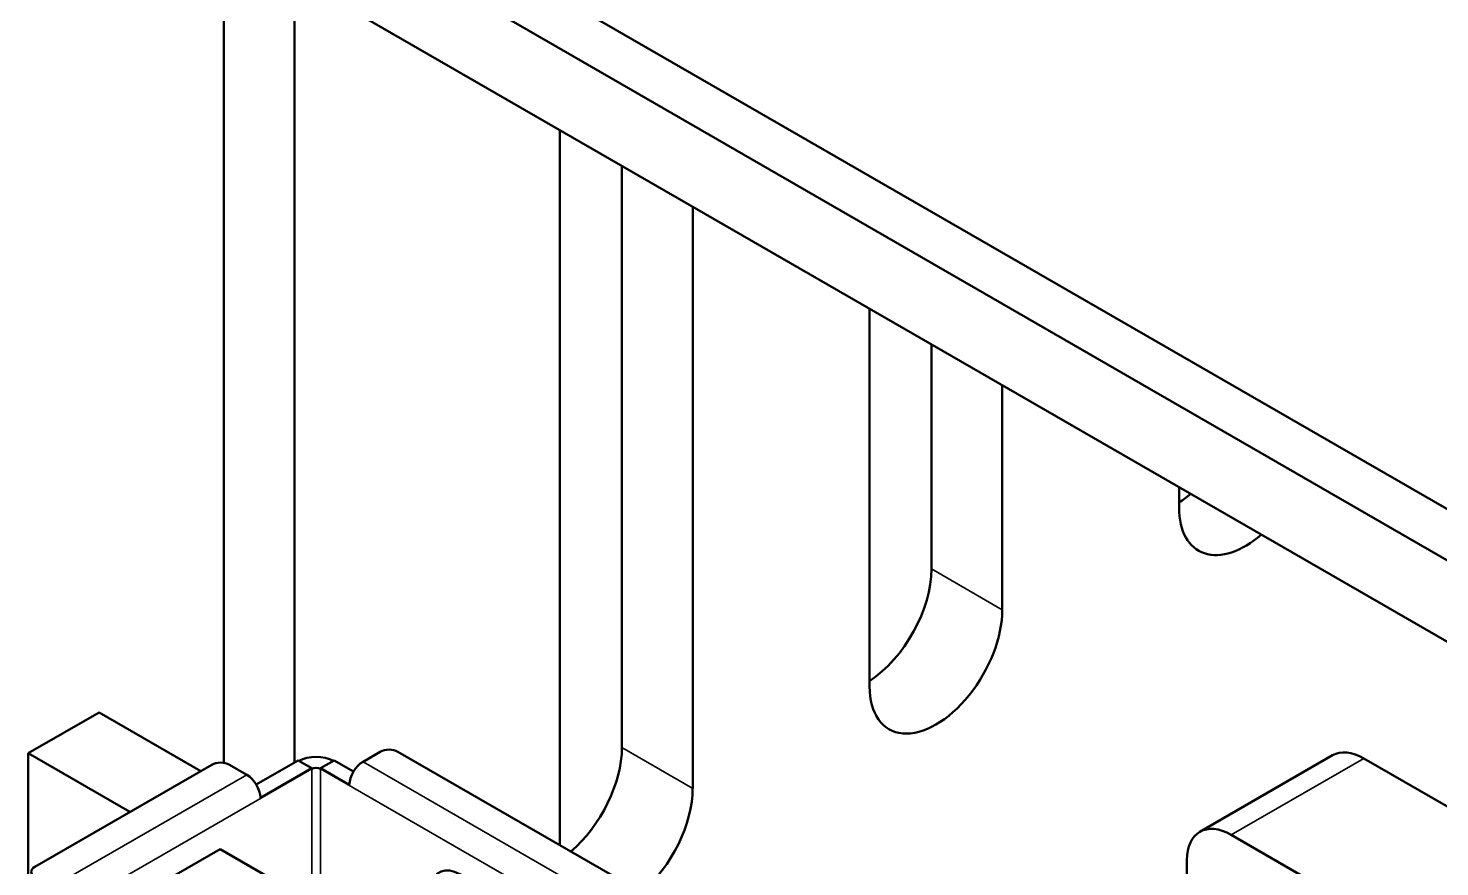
# Model space of a CAD drawing. Header units: millimetres. Extents: x 3137 to 5094, y 789 to 1822.
# Drawn here: x 3982.19 to 4004.76, y 1580.45 to 1593.87 of the extents above; entities that cross this region are included whole.
import ezdxf

# ---------------------------------------------------------------- set-up
doc = ezdxf.new("R2010")
doc.units = ezdxf.units.MM
doc.header["$LTSCALE"] = 1.8
doc.layers.add('외형선(ISO)', color=7, linetype='Continuous', lineweight=50)
doc.layers.add('좁은 외형선(ISO)', color=7, linetype='Continuous', lineweight=35)

msp = doc.modelspace()

# ---------------------------------------------------------------- linework, layer by layer
at = {"layer": '외형선(ISO)'}
for p, q in [((3985.32, 1596.645), (4048.96, 1559.903)), ((3985.32, 1582.111), (3985.32, 1596.645)), ((3986.735, 1596.645), (4048.96, 1560.719)), ((4048.96, 1560.719), (3986.735, 1596.645)), ((3986.452, 1594.685), (3986.452, 1582.119)), ((4047.829, 1559.249), (3986.452, 1594.685)), ((3990.694, 1580.793), (3990.694, 1592.236)), ((3991.684, 1582.356), (3991.684, 1591.664)), ((3992.816, 1591.011), (3992.816, 1581.703)), ((3995.644, 1583.336), (3995.644, 1589.378)), ((3996.634, 1585.214), (3996.634, 1588.807)), ((3997.766, 1588.153), (3997.766, 1584.561)), ((4000.594, 1586.194), (4000.594, 1586.52)), ((3983.324, 1582.918), (3982.192, 1582.265)), ((3983.324, 1582.918), (3984.95, 1581.979)), ((3987.821, 1582.289), (3987.545, 1582.13)), ((3991.851, 1580.126), (3988.104, 1582.289)), ((3983.819, 1581.326), (3982.192, 1582.265)), ((3982.192, 1582.265), (3982.192, 1580.126)), ((3985.127, 1582.081), (3982.298, 1580.448)), ((3985.685, 1581.922), (3985.41, 1582.081)), ((3985.837, 1581.764), (3986.506, 1582.15)), ((3986.506, 1582.15), (3986.725, 1582.024)), ((3986.866, 1582.024), (3987.085, 1582.15)), ((3987.085, 1582.15), (3987.394, 1581.973)), ((4000.926, 1581.008), (4003.047, 1582.233)), ((4003.547, 1582.183), (4008.85, 1579.121)), ((3985.904, 1581.55), (3986.725, 1582.024)), ((3986.866, 1582.024), (3987.326, 1581.759)), ((4006.729, 1577.897), (4001.426, 1580.958)), ((3984.384, 1580.224), (3985.261, 1580.73)), ((3993.11, 1576.198), (3985.261, 1580.73)), ((4000.718, 1580.55), (4000.718, 1576.059))]:
    msp.add_line(p, q, dxfattribs=at)
for centre, major_axis, start_param, end_param in [((4000.523, 1587.459), (0.75, 1.299), 3.993707, 4.167241), ((4001.655, 1586.806), (-0.75, -1.299), 5.497787, 7.308833), ((3995.573, 1584.602), (0.75, 1.299), 3.993707, 5.497787), ((3996.705, 1583.948), (-0.75, -1.299), 5.497787, 8.63938), ((3987.962, 1582.208), (-0.2, 0), 3.926991, 5.497787), ((3990.624, 1581.744), (0.75, 1.299), 4.159523, 5.497787), ((4003.547, 1581.367), (-0.5, 0.866), 5.497787, 6.283185), ((3985.268, 1581.999), (-0.2, 0), 3.926991, 5.497787), ((3986.795, 1581.975), (0.4, 0), 0.810401, 2.331192), ((3987.545, 1581.877), (0.155, 0.268), 0.785398, 2.323931), ((3985.685, 1581.669), (0.155, -0.268), 0.817662, 2.356194), ((3986.795, 1581.975), (0.1, 0), 0.785398, 2.356194), ((3986.506, 1582.142), (0.155, -0.268), 0.785398, 0.817662), ((3987.085, 1582.142), (-0.155, -0.268), 5.465523, 5.497787), ((3991.755, 1581.091), (-0.75, -1.299), 1.01793, 2.356194), ((4001.426, 1580.142), (-0.5, 0.866), 5.497787, 7.068583), ((3982.44, 1580.366), (-0.2, 0), 5.497787, 7.068583), ((3989.094, 1579.799), (-0.325, 0.563), 4.069961, 6.925613)]:
    msp.add_ellipse(centre, major_axis=major_axis, ratio=0.57735, start_param=start_param, end_param=end_param, dxfattribs=at)
at = {"layer": '좁은 외형선(ISO)'}
for p, q in [((3997.766, 1584.561), (3996.634, 1585.214)), ((3992.816, 1581.703), (3991.684, 1582.356)), ((3987.545, 1582.13), (3991.433, 1579.885)), ((4001.426, 1580.958), (4003.547, 1582.183)), ((3982.659, 1580.175), (3985.685, 1581.922)), ((3986.725, 1582.016), (3983.329, 1580.055)), ((3986.725, 1582.016), (3986.725, 1579.885)), ((3986.866, 1582.016), (3986.866, 1579.803)), ((3991.214, 1579.505), (3986.866, 1582.016))]:
    msp.add_line(p, q, dxfattribs=at)

doc.saveas('drawing.dxf')
